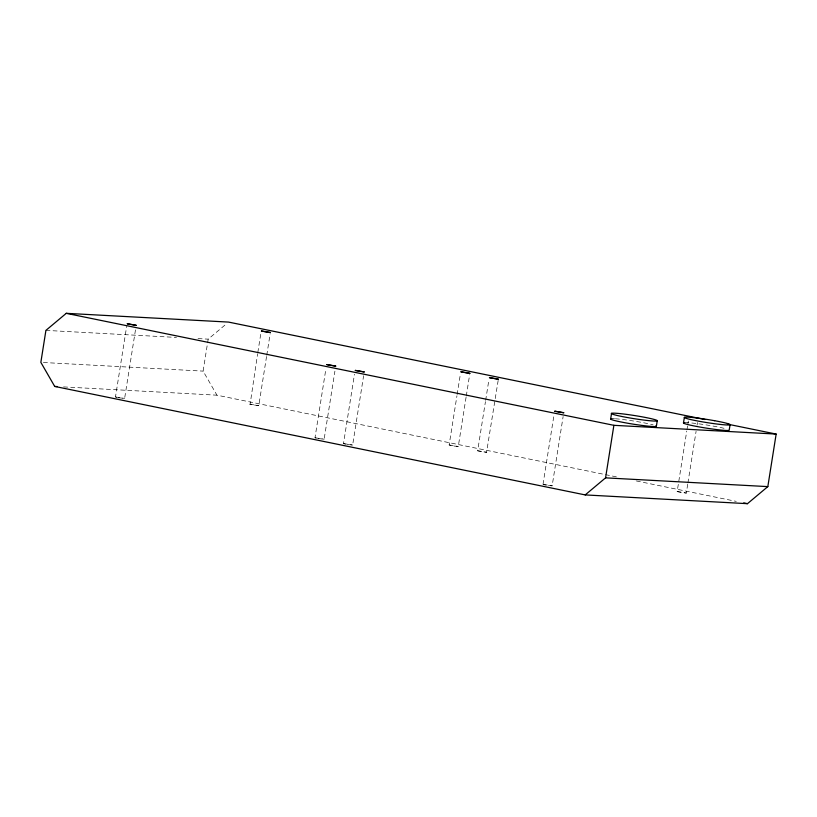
<?xml version="1.0" encoding="UTF-8"?>
<svg xmlns="http://www.w3.org/2000/svg" width="817" height="817" viewBox="0 0 817 817"><rect width="100%" height="100%" fill="white"/><g stroke="black" fill="none" stroke-linecap="round" stroke-linejoin="round"><path stroke-width="0.61" stroke-dasharray="4.08 3.06" d="M116.596 397.338L115.483 396.929L126.666 326.351M118.567 397.746L124.623 398.42L135.602 329.098M616.406 476.873L216.954 395.183L203.116 371.122L207.395 344.059M207.589 342.834L208.182 339.147L226.595 323.706M266.556 356.498L258.775 405.651L250.094 404.405L257.621 353.761M257.825 352.495L261.011 332.335M266.761 355.242L270.151 333.816M316.118 438.147L314.994 437.738L325.973 368.416M318.079 438.545L324.135 439.219L334.909 371.163M345.509 444.172L343.497 443.56L354.476 374.247M347.756 444.571L352.638 445.051L363.616 375.728M466.068 397.307L458.286 446.46L453.404 445.98L449.146 444.969L456.938 395.816M457.132 394.56L460.328 374.4M466.272 396.041L469.663 374.615M498.166 380.446L486.554 452.332L477.649 450.8L485.441 401.647M485.635 400.391L488.832 380.222M543.009 484.369L553.987 415.046M548.462 485.564L552.149 485.849L563.127 416.537M687.7 484.267L686.3 493.09L677.16 491.599L686.75 431.11M686.944 429.844L687.546 426.065M687.74 424.809L688.343 421.031M687.904 483.01L696.084 431.335M697.085 425.034L697.483 422.512M115.483 396.929L124.623 398.42M249.634 404.17L258.775 405.651M314.994 437.738L324.135 439.219M343.497 443.56L352.638 445.051M449.146 444.969L458.286 446.46M477.649 450.8L486.789 452.281M677.16 491.599L686.3 493.09M543.244 484.318L552.149 485.849M45.915 330.385L176.482 337.431M198.041 338.595L208.182 339.147M43.383 362.503L203.116 371.122M63.573 386.901L216.954 395.183M546.093 485.175L543.468 484.604M636.372 480.958L736.24 501.372M611.862 418.672A23.182 1.573 9 0 1 614.527 418.712M615.395 418.774A23.182 1.573 9 0 1 653.14 424.871M684.687 422.603A23.182 1.573 9 0 1 707.91 425.187L713.772 426.188A23.182 1.573 9 0 1 725.966 428.802"/><path stroke-width="1.23" d="M610.677 418.896L611.545 413.412M585.207 494.918L605.571 477.853L613.884 425.32L776.15 434.072L767.827 486.615L747.473 503.67L585.207 494.918L54.698 386.421L40.85 362.37L45.915 330.385L66.269 313.33L228.535 322.082L704.887 419.499M656.368 426.311L657.236 420.826A23.182 1.573 9 0 0 624.321 414.096A23.182 1.573 9 0 0 621.614 416.435A23.182 1.573 9 0 0 657.236 420.826M683.502 422.818L684.37 417.344M730.061 424.758L729.193 430.242A23.182 1.573 9 0 1 701.813 427.383A23.182 1.573 9 0 1 684.687 422.603M54.698 386.421L57.231 386.564M605.571 477.853L767.827 486.615M727.385 424.105L776.15 434.072M66.269 313.33L613.884 425.32M743.725 502.904L747.473 503.67M655.99 425.841A23.182 1.573 9 0 1 631.96 423.952A23.182 1.573 9 0 1 611.862 418.672M127.299 323.787L136.194 325.319L127.299 323.787M261.45 331.028L270.356 332.56L261.45 331.028M326.81 364.596L335.716 366.118L326.81 364.596M355.313 370.418L364.208 371.949L355.313 370.418M460.962 371.827L469.867 373.359L460.962 371.827M489.465 377.658L498.37 379.19L489.465 377.658M554.825 411.227L563.73 412.748L554.825 411.227M714.64 420.714L708.778 419.703A23.182 1.573 9 0 0 684.329 417.467A23.182 1.573 9 0 0 709.646 423.022A23.182 1.573 9 0 0 729.693 424.289L727.784 423.594A23.182 1.573 9 0 0 714.64 420.714"/></g></svg>
